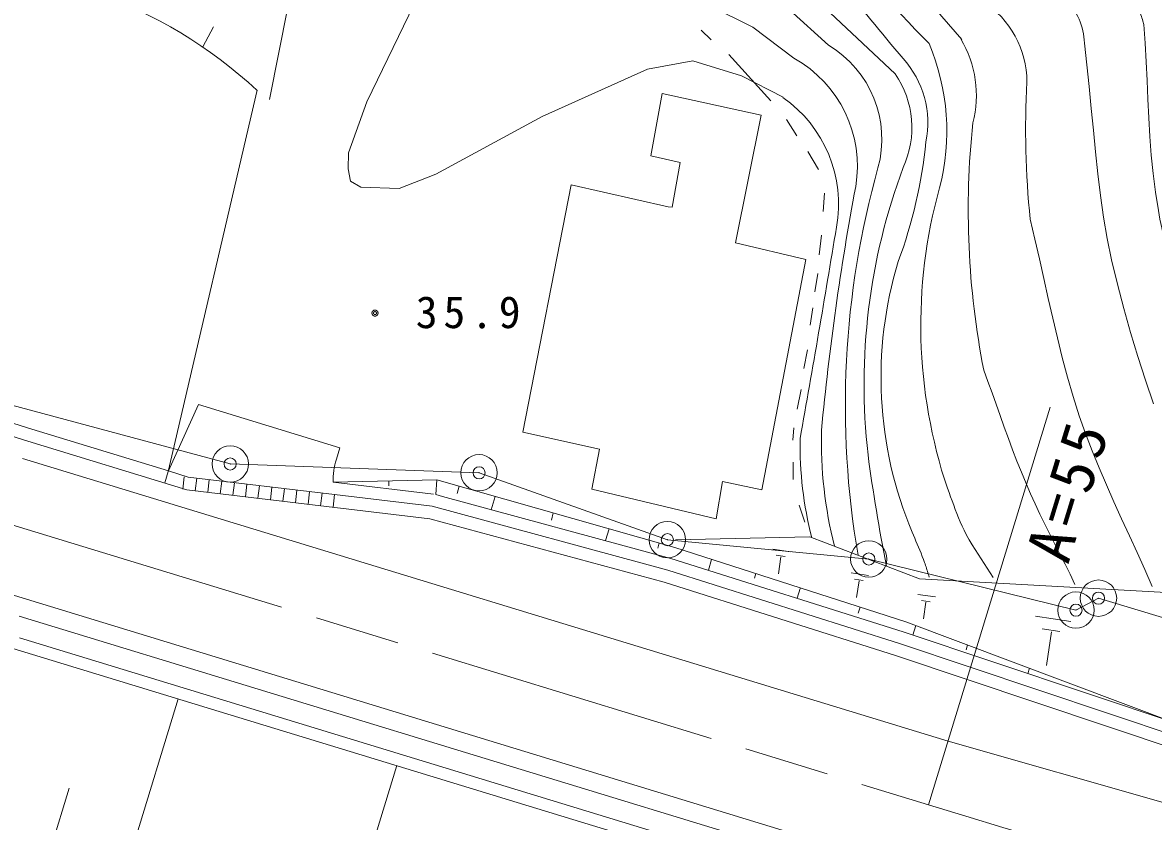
# Model space of a CAD drawing. Units: millimetres, scale not verified. Extents: x 40000 to 680000, y 20000 to 380000.
# Drawn here: x 212806 to 259398, y 288069 to 320998 of the extents above; entities that cross this region are included whole.
import ezdxf

# ---------------------------------------------------------------- set-up
doc = ezdxf.new("R2010")
doc.units = ezdxf.units.MM
doc.header["$LTSCALE"] = 1000
doc.header["$PDMODE"] = 32
doc.header["$PDSIZE"] = 500
doc.linetypes.add('CHAIN', pattern=[18.5, 12, -1.5, 3.5, -1.5])
for name, color, linetype, lineweight in [('M-BGD', 7, 'Continuous', 13), ('M-BMK', 2, 'CHAIN', 13), ('M-BMK-ROW', 30, 'Continuous', 13), ('M-STR-HTXT', 7, 'Continuous', 13), ('M-STR-STRC', 7, 'Continuous', 13)]:
    doc.layers.add(name, color=color, linetype=linetype, lineweight=lineweight)
doc.styles.add('ＭＳ ゴシック', font='')
doc.styles.get('ＭＳ ゴシック').set_extended_font_data('MS Gothic')

msp = doc.modelspace()

# ---------------------------------------------------------------- linework, layer by layer
at = {"layer": 'M-BGD'}
for p, q in [((220234, 320000), (220676, 320827)), ((241173, 320290), (240760, 320690)), ((243636, 317769), (241903, 319676)), ((218810, 302497), (222464, 318209)), ((242182, 311918), (243243, 317181)), ((244704, 316331), (244277, 316997)), ((245598, 314940), (245161, 315690)), ((245792, 313205), (245847, 313966)), ((245629, 311424), (245728, 312236)), ((245448, 309898), (245579, 310661)), ((245259, 308525), (245367, 309234)), ((244999, 306742), (245145, 307505)), ((244723, 305059), (244884, 305872)), ((218810, 302497), (220056, 305253)), ((220056, 305253), (225880, 303475)), ((244544, 303790), (244583, 304299)), ((213180, 304238), (218819, 302516)), ((213026, 303741), (219571, 301742)), ((225734, 302996), (225880, 303475)), ((244561, 302163), (244549, 302874)), ((218664, 302019), (218810, 302497)), ((219633, 302258), (218819, 302516)), ((219403, 301762), (219464, 302278)), ((225660, 301538), (219633, 302258)), ((219919, 301700), (219981, 302217)), ((220435, 301639), (220497, 302155)), ((220952, 301577), (221013, 302093)), ((221468, 301515), (221530, 302032)), ((221984, 301454), (222046, 301970)), ((229876, 302146), (225604, 302048)), ((229738, 301554), (225604, 302048)), ((227897, 302100), (227901, 301906)), ((229876, 302146), (229837, 301542)), ((229876, 302146), (239675, 299366)), ((229579, 300546), (219571, 301742)), ((222501, 301392), (222562, 301908)), ((223017, 301330), (223079, 301846)), ((223533, 301268), (223595, 301785)), ((224049, 301207), (224111, 301723)), ((224566, 301145), (224628, 301661)), ((225082, 301083), (225144, 301600)), ((225598, 301022), (225660, 301538)), ((229678, 301058), (225660, 301538)), ((229837, 301542), (230111, 301458)), ((230111, 301458), (239519, 298911)), ((230706, 301587), (230791, 301886)), ((232281, 301463), (232114, 300916)), ((241388, 300545), (236257, 301764)), ((229678, 301058), (239388, 298429)), ((245041, 300398), (244808, 301103)), ((229579, 300546), (239236, 297931)), ((234592, 300490), (234670, 300786)), ((236972, 300133), (236822, 299642)), ((245240, 299795), (239714, 299675)), ((249765, 298073), (245240, 299795)), ((238980, 299330), (239041, 299546)), ((249195, 296302), (239675, 299366)), ((244446, 299188), (243720, 299295)), ((239519, 298911), (249095, 295882)), ((241192, 298869), (241065, 298422)), ((244224, 298983), (243862, 299037)), ((244050, 298973), (243947, 298279)), ((239388, 298429), (248936, 295407)), ((242960, 298095), (243018, 298290)), ((247666, 298204), (246940, 298311)), ((248771, 294914), (239236, 297931)), ((247444, 297999), (247082, 298053)), ((247270, 297989), (247167, 297295)), ((249765, 298073), (269708, 296951)), ((244719, 297266), (244843, 297673)), ((250421, 297322), (249696, 297429)), ((247229, 296652), (247321, 296905)), ((250200, 297117), (249837, 297171)), ((250026, 297107), (249922, 296413)), ((212669, 296531), (249113, 285400)), ((255991, 296310), (254540, 296526)), ((261144, 291840), (249095, 295882)), ((260969, 291869), (249195, 296302)), ((249484, 295751), (249605, 296147)), ((255548, 295902), (254822, 296009)), ((255200, 295882), (254992, 294493)), ((212680, 295639), (248865, 284587)), ((260985, 291366), (248936, 295407)), ((212219, 295257), (248719, 284109)), ((251681, 295136), (251743, 295342)), ((260820, 290873), (248771, 294914)), ((254227, 294161), (254294, 294382)), ((219212, 293121), (216758, 285087)), ((228219, 290370), (225766, 282336)), ((213686, 286025), (214727, 289433))]:
    msp.add_line(p, q, dxfattribs=at)
for points in [[(222976, 317823), (223740, 321635), (225022, 329100)], [(244588, 319533), (242891, 320805), (241151, 321671), (240024, 322253), (239151, 322848), (236572, 325346), (233395, 327114), (230972, 328892)], [(244139, 317926), (242421, 318800), (240425, 319415), (238551, 319080), (234215, 317132), (229834, 314756), (228320, 314163), (226745, 314219), (226314, 314466), (226225, 314973), (226235, 315633), (226984, 317727), (229805, 323562), (230205, 324584), (230312, 326160), (229917, 327730)], [(246011, 320063), (244403, 321520), (242760, 322683), (241041, 324097), (239927, 325806), (239520, 326460), (238573, 327257), (238232, 327408)], [(248762, 318888), (245185, 322256), (243953, 323919), (242622, 326205), (242376, 326561)], [(251511, 320300), (249857, 322207), (248372, 324265), (247743, 325463)], [(260434, 309691), (260335, 310042), (260240, 310396), (260148, 310750), (260059, 311104), (259974, 311460), (259893, 311817), (259815, 312174), (259741, 312533), (259670, 312891), (259603, 313251), (259481, 314009), (259385, 314771), (259311, 315536), (259253, 316303), (259208, 317072), (259171, 317841), (259136, 318611), (259101, 319381), (259059, 320150), (259006, 320917)], [(256554, 320153), (256659, 319258), (256752, 318360), (256839, 317462), (256924, 316563), (257012, 315665), (257109, 314768), (257219, 313874), (257347, 312982), (257499, 312095), (257679, 311213), (257915, 310211), (258175, 309214), (258456, 308223), (258757, 307237), (259075, 306255), (259408, 305279)], [(243243, 317181), (239158, 318080), (238686, 315510), (239903, 315231), (239572, 313386), (239399, 313397), (235404, 314305), (233419, 304109), (236582, 303411), (236257, 301764)], [(175456, 313052), (180401, 312551), (185287, 311798), (194826, 309708), (204104, 307092), (213180, 304238)], [(254320, 312888), (254517, 312076), (254704, 311262), (254887, 310446), (255068, 309629), (255252, 308814), (255442, 308000), (255642, 307189), (255856, 306382), (256089, 305581), (256342, 304785), (256597, 304064), (256871, 303350), (257160, 302643), (257463, 301940), (257774, 301240), (258091, 300543), (258410, 299846), (258728, 299149), (259042, 298450), (259347, 297749)], [(175414, 312533), (180335, 312035), (185192, 311287), (194700, 309204), (203956, 306593), (213025, 303742)], [(241388, 300545), (241639, 302083), (243259, 301740), (245081, 311235), (242182, 311918)], [(252410, 306675), (252582, 306207), (252751, 305737), (252918, 305267), (253085, 304797), (253252, 304327), (253422, 303857), (253595, 303389), (253774, 302923), (253958, 302460), (254150, 302000), (254335, 301576), (254528, 301156), (254726, 300738), (254928, 300322), (255134, 299907), (255342, 299494), (255550, 299081), (255758, 298668), (255965, 298254), (256168, 297838)], [(252791, 298122), (252670, 298317), (252547, 298510), (252422, 298702), (252297, 298894), (252172, 299086), (252050, 299280), (251930, 299474), (251814, 299671), (251702, 299871), (251597, 300074), (251516, 300241), (251441, 300411), (251370, 300582), (251301, 300755), (251236, 300929), (251171, 301104), (251108, 301279), (251044, 301453), (250978, 301628), (250911, 301801)], [(250162, 298138), (250143, 298199), (250124, 298259), (250106, 298320), (250088, 298381), (250069, 298441), (250051, 298502), (250032, 298562), (250012, 298622), (249992, 298682), (249971, 298742), (249924, 298869), (249875, 298995), (249825, 299121), (249773, 299247), (249721, 299372), (249668, 299496), (249616, 299621), (249563, 299746), (249510, 299871), (249459, 299996)]]:
    msp.add_lwpolyline(points, dxfattribs=at)
for points in [[(227451, 309026), (227451, 309028), (227450, 309030), (227450, 309032), (227450, 309035), (227450, 309037), (227450, 309039), (227449, 309041), (227449, 309043), (227449, 309045), (227448, 309048), (227448, 309050), (227447, 309052), (227447, 309054), (227446, 309056), (227446, 309058), (227445, 309060), (227445, 309062), (227444, 309064), (227443, 309067), (227442, 309069), (227442, 309071), (227441, 309073), (227440, 309075), (227439, 309077), (227438, 309079), (227437, 309081), (227436, 309083), (227435, 309084), (227434, 309086), (227433, 309088), (227432, 309090), (227430, 309092), (227429, 309094), (227428, 309096), (227427, 309097), (227425, 309099), (227424, 309101), (227423, 309103), (227421, 309104), (227420, 309106), (227418, 309108), (227417, 309109), (227416, 309111), (227414, 309112), (227412, 309114), (227411, 309115), (227409, 309117), (227408, 309118), (227406, 309120), (227404, 309121), (227403, 309122), (227401, 309124), (227399, 309125), (227397, 309126), (227395, 309128), (227394, 309129), (227392, 309130), (227390, 309131), (227388, 309132), (227386, 309133), (227384, 309134), (227382, 309135), (227380, 309136), (227378, 309137), (227376, 309138), (227374, 309139), (227372, 309140), (227370, 309141), (227368, 309141), (227366, 309142), (227364, 309143), (227362, 309143), (227360, 309144), (227358, 309145), (227356, 309145), (227353, 309146), (227351, 309146), (227349, 309147), (227347, 309147), (227345, 309147), (227343, 309148), (227341, 309148), (227338, 309148), (227336, 309148), (227334, 309149), (227332, 309149), (227330, 309149), (227327, 309149), (227325, 309149), (227323, 309149), (227321, 309149), (227319, 309149), (227317, 309149), (227314, 309148), (227312, 309148), (227310, 309148), (227308, 309148), (227306, 309147), (227304, 309147), (227301, 309146), (227299, 309146), (227297, 309146), (227295, 309145), (227293, 309144), (227291, 309144), (227289, 309143), (227287, 309143), (227285, 309142), (227282, 309141), (227280, 309140), (227278, 309140), (227276, 309139), (227274, 309138), (227272, 309137), (227270, 309136), (227268, 309135), (227267, 309134), (227265, 309133), (227263, 309132), (227261, 309131), (227259, 309130), (227257, 309128), (227255, 309127), (227253, 309126), (227252, 309125), (227250, 309123), (227248, 309122), (227247, 309121), (227245, 309119), (227243, 309118), (227242, 309116), (227240, 309115), (227238, 309113), (227237, 309112), (227235, 309110), (227234, 309109), (227232, 309107), (227231, 309105), (227229, 309104), (227228, 309102), (227227, 309100), (227225, 309099), (227224, 309097), (227223, 309095), (227222, 309093), (227220, 309091), (227219, 309089), (227218, 309088), (227217, 309086), (227216, 309084), (227215, 309082), (227214, 309080), (227213, 309078), (227212, 309076), (227211, 309074), (227210, 309072), (227209, 309070), (227209, 309068), (227208, 309066), (227207, 309064), (227207, 309062), (227206, 309060), (227205, 309058), (227205, 309055), (227204, 309053), (227204, 309051), (227203, 309049), (227203, 309047), (227202, 309045), (227202, 309043), (227202, 309040), (227201, 309038), (227201, 309036), (227201, 309034), (227201, 309032), (227201, 309030), (227201, 309027), (227201, 309025), (227201, 309023), (227201, 309021), (227201, 309019), (227201, 309016), (227201, 309014), (227201, 309012), (227201, 309010), (227202, 309008), (227202, 309006), (227202, 309003), (227203, 309001), (227203, 308999), (227204, 308997), (227204, 308995), (227205, 308993), (227205, 308991), (227206, 308988), (227206, 308986), (227207, 308984), (227208, 308982), (227209, 308980), (227209, 308978), (227210, 308976), (227211, 308974), (227212, 308972), (227213, 308970), (227214, 308968), (227215, 308966), (227216, 308964), (227217, 308962), (227218, 308960), (227219, 308959), (227220, 308957), (227221, 308955), (227223, 308953), (227224, 308951), (227225, 308949), (227227, 308948), (227228, 308946), (227229, 308944), (227231, 308943), (227232, 308941), (227234, 308939), (227235, 308938), (227237, 308936), (227238, 308935), (227240, 308933), (227241, 308932), (227243, 308930), (227245, 308929), (227246, 308927), (227248, 308926), (227250, 308925), (227251, 308923), (227253, 308922), (227255, 308921), (227257, 308920), (227259, 308918), (227260, 308917), (227262, 308916), (227264, 308915), (227266, 308914), (227268, 308913), (227270, 308912), (227272, 308911), (227274, 308910), (227276, 308909), (227278, 308908), (227280, 308907), (227282, 308907), (227284, 308906), (227286, 308905), (227288, 308905), (227290, 308904), (227293, 308903), (227295, 308903), (227297, 308902), (227299, 308902), (227301, 308901), (227303, 308901), (227305, 308901), (227307, 308900), (227310, 308900), (227312, 308900), (227314, 308899), (227316, 308899), (227318, 308899), (227321, 308899), (227323, 308899), (227325, 308899), (227327, 308899), (227329, 308899), (227331, 308899), (227334, 308899), (227336, 308899), (227338, 308899), (227340, 308900), (227342, 308900), (227345, 308900), (227347, 308901), (227349, 308901), (227351, 308901), (227353, 308902), (227355, 308902), (227357, 308903), (227359, 308904), (227362, 308904), (227364, 308905), (227366, 308905), (227368, 308906), (227370, 308907), (227372, 308908), (227374, 308909), (227376, 308909), (227378, 308910), (227380, 308911), (227382, 308912), (227384, 308913), (227386, 308914), (227388, 308915), (227390, 308916), (227391, 308918), (227393, 308919), (227395, 308920), (227397, 308921), (227399, 308922), (227400, 308924), (227402, 308925), (227404, 308926), (227406, 308928), (227407, 308929), (227409, 308931), (227411, 308932), (227412, 308934), (227414, 308935), (227415, 308937), (227417, 308938), (227418, 308940), (227420, 308942), (227421, 308943), (227423, 308945), (227424, 308947), (227425, 308948), (227427, 308950), (227428, 308952), (227429, 308954), (227430, 308955), (227431, 308957), (227433, 308959), (227434, 308961), (227435, 308963), (227436, 308965), (227437, 308967), (227438, 308969), (227439, 308971), (227440, 308973), (227441, 308975), (227441, 308977), (227442, 308979), (227443, 308981), (227444, 308983), (227444, 308985), (227445, 308987), (227446, 308989), (227446, 308991), (227447, 308993), (227447, 308995), (227448, 308998), (227448, 309000), (227449, 309002), (227449, 309004), (227449, 309006), (227450, 309008), (227450, 309011), (227450, 309013), (227450, 309015), (227450, 309017), (227451, 309019), (227451, 309021), (227451, 309024)], [(227388, 309025), (227388, 309026), (227388, 309027), (227388, 309028), (227388, 309029), (227388, 309030), (227388, 309031), (227388, 309032), (227387, 309034), (227387, 309035), (227387, 309036), (227387, 309037), (227387, 309038), (227386, 309039), (227386, 309040), (227386, 309041), (227385, 309042), (227385, 309043), (227385, 309044), (227384, 309045), (227384, 309046), (227384, 309047), (227383, 309048), (227383, 309049), (227382, 309050), (227382, 309051), (227381, 309052), (227381, 309053), (227380, 309054), (227380, 309055), (227379, 309056), (227379, 309057), (227378, 309058), (227377, 309059), (227377, 309060), (227376, 309061), (227376, 309061), (227375, 309062), (227374, 309063), (227374, 309064), (227373, 309065), (227372, 309066), (227371, 309067), (227371, 309067), (227370, 309068), (227369, 309069), (227368, 309070), (227367, 309070), (227367, 309071), (227366, 309072), (227365, 309072), (227364, 309073), (227363, 309074), (227362, 309074), (227361, 309075), (227361, 309076), (227360, 309076), (227359, 309077), (227358, 309077), (227357, 309078), (227356, 309079), (227355, 309079), (227354, 309080), (227353, 309080), (227352, 309081), (227351, 309081), (227350, 309081), (227349, 309082), (227348, 309082), (227347, 309083), (227346, 309083), (227345, 309083), (227344, 309084), (227343, 309084), (227342, 309084), (227341, 309085), (227340, 309085), (227339, 309085), (227337, 309085), (227336, 309085), (227335, 309086), (227334, 309086), (227333, 309086), (227332, 309086), (227331, 309086), (227330, 309086), (227329, 309086), (227328, 309086), (227327, 309086), (227325, 309086), (227324, 309086), (227323, 309086), (227322, 309086), (227321, 309086), (227320, 309086), (227319, 309086), (227318, 309086), (227317, 309086), (227316, 309086), (227315, 309085), (227314, 309085), (227312, 309085), (227311, 309085), (227310, 309084), (227309, 309084), (227308, 309084), (227307, 309084), (227306, 309083), (227305, 309083), (227304, 309083), (227303, 309082), (227302, 309082), (227301, 309081), (227300, 309081), (227299, 309080), (227298, 309080), (227297, 309079), (227296, 309079), (227295, 309078), (227294, 309078), (227293, 309077), (227292, 309077), (227291, 309076), (227290, 309076), (227290, 309075), (227289, 309074), (227288, 309074), (227287, 309073), (227286, 309072), (227285, 309072), (227284, 309071), (227284, 309070), (227283, 309069), (227282, 309069), (227281, 309068), (227280, 309067), (227280, 309066), (227279, 309065), (227278, 309065), (227278, 309064), (227277, 309063), (227276, 309062), (227276, 309061), (227275, 309060), (227274, 309059), (227274, 309059), (227273, 309058), (227272, 309057), (227272, 309056), (227271, 309055), (227271, 309054), (227270, 309053), (227270, 309052), (227269, 309051), (227269, 309050), (227268, 309049), (227268, 309048), (227268, 309047), (227267, 309046), (227267, 309045), (227266, 309044), (227266, 309043), (227266, 309042), (227265, 309041), (227265, 309040), (227265, 309039), (227265, 309038), (227264, 309036), (227264, 309035), (227264, 309034), (227264, 309033), (227264, 309032), (227264, 309031), (227263, 309030), (227263, 309029), (227263, 309028), (227263, 309027), (227263, 309026), (227263, 309025), (227263, 309023), (227263, 309022), (227263, 309021), (227263, 309020), (227263, 309019), (227263, 309018), (227264, 309017), (227264, 309016), (227264, 309015), (227264, 309014), (227264, 309013), (227264, 309011), (227265, 309010), (227265, 309009), (227265, 309008), (227265, 309007), (227266, 309006), (227266, 309005), (227266, 309004), (227267, 309003), (227267, 309002), (227267, 309001), (227268, 309000), (227268, 308999), (227269, 308998), (227269, 308997), (227270, 308996), (227270, 308995), (227271, 308994), (227271, 308993), (227272, 308992), (227272, 308991), (227273, 308990), (227274, 308989), (227274, 308988), (227275, 308988), (227275, 308987), (227276, 308986), (227277, 308985), (227277, 308984), (227278, 308983), (227279, 308982), (227280, 308982), (227280, 308981), (227281, 308980), (227282, 308979), (227283, 308978), (227283, 308978), (227284, 308977), (227285, 308976), (227286, 308976), (227287, 308975), (227288, 308974), (227289, 308974), (227289, 308973), (227290, 308972), (227291, 308972), (227292, 308971), (227293, 308971), (227294, 308970), (227295, 308969), (227296, 308969), (227297, 308968), (227298, 308968), (227299, 308967), (227300, 308967), (227301, 308967), (227302, 308966), (227303, 308966), (227304, 308965), (227305, 308965), (227306, 308965), (227307, 308964), (227308, 308964), (227309, 308964), (227310, 308963), (227311, 308963), (227312, 308963), (227313, 308963), (227314, 308962), (227315, 308962), (227317, 308962), (227318, 308962), (227319, 308962), (227320, 308962), (227321, 308962), (227322, 308961), (227323, 308961), (227324, 308961), (227325, 308961), (227326, 308961), (227327, 308961), (227329, 308961), (227330, 308961), (227331, 308962), (227332, 308962), (227333, 308962), (227334, 308962), (227335, 308962), (227336, 308962), (227337, 308962), (227338, 308963), (227339, 308963), (227340, 308963), (227342, 308963), (227343, 308964), (227344, 308964), (227345, 308964), (227346, 308965), (227347, 308965), (227348, 308965), (227349, 308966), (227350, 308966), (227351, 308967), (227352, 308967), (227353, 308968), (227354, 308968), (227355, 308969), (227356, 308969), (227357, 308970), (227358, 308970), (227359, 308971), (227359, 308971), (227360, 308972), (227361, 308973), (227362, 308973), (227363, 308974), (227364, 308974), (227365, 308975), (227366, 308976), (227366, 308977), (227367, 308977), (227368, 308978), (227369, 308979), (227370, 308980), (227370, 308980), (227371, 308981), (227372, 308982), (227373, 308983), (227373, 308984), (227374, 308984), (227375, 308985), (227375, 308986), (227376, 308987), (227377, 308988), (227377, 308989), (227378, 308990), (227379, 308991), (227379, 308992), (227380, 308992), (227380, 308993), (227381, 308994), (227381, 308995), (227382, 308996), (227382, 308997), (227383, 308998), (227383, 308999), (227384, 309000), (227384, 309001), (227384, 309002), (227385, 309003), (227385, 309004), (227385, 309005), (227386, 309006), (227386, 309008), (227386, 309009), (227387, 309010), (227387, 309011), (227387, 309012), (227387, 309013), (227387, 309014), (227388, 309015), (227388, 309016), (227388, 309017), (227388, 309018), (227388, 309019), (227388, 309020), (227388, 309022), (227388, 309023), (227388, 309024)]]:
    msp.add_lwpolyline(points, close=True, dxfattribs=at)
for centre, radius, start, end in [((273628, 343679), 33247, 213.7773, 225.0972), ((209439, 304142), 19171, 47.2029, 94.0592), ((-736413, -500851), 1282266, 39.77531, 39.96131), ((253981, 320099), 2573, 1.1958, 46.5787), ((250167, 318516), 4022, 0.5813, 56.4871), ((241587, 316526), 9299, 345.4128, 22.8035), ((247606, 318001), 4500, 345.3414, 31.0661), ((243705, 316194), 4504, 344.7168, 59.1982), ((242106, 315081), 5096, 350.4975, 60.8638), ((246162, 316869), 3942, 348.4298, 42.1662), ((245495, 316665), 3952, 335.4525, 34.2247), ((290083, 316552), 35949, 176.8031, 185.8499), ((241084, 313521), 5342, 349.7175, 55.2298), ((285930, 313263), 34161, 173.952, 191.1178), ((229946, 318116), 20181, 339.7992, 354.2045), ((283132, 305202), 36427, 164.3851, 189.743), ((273006, 306090), 25530, 159.5171, 186.5368), ((356048, 293827), 110812, 169.38506, 174.63275), ((270983, 308524), 21168, 164.4914, 198.5197), ((-437923, 425621), 693540, 349.8874, 350.61841), ((264619, 306365), 16444, 163.0925, 202.7873), ((260105, 303571), 15265, 178.9645, 194.4422), ((263350, 303745), 17633, 178.5438, 194.2384), ((228603, 302120), 3000, 163.0156, 181.375), ((319047, 312652), 72031, 187.55318, 191.25596)]:
    msp.add_arc(centre, radius, start, end, dxfattribs=at)
msp.add_open_spline([(259006, 320917), (259001, 320936), (258984, 320991), (258979, 321010), (258965, 321057), (258922, 321198), (258907, 321245), (258887, 321308), (258826, 321496), (258805, 321558), (258782, 321625), (258716, 321823), (258688, 321887), (258624, 322032), (258429, 322464), (258348, 322600), (258292, 322694), (258085, 322951), (258008, 323028), (257948, 323087), (257740, 323230), (257668, 323274), (257604, 323314), (257399, 323407), (257332, 323442), (257293, 323463), (257226, 323499), (257151, 323540)], degree=3, knots=[0, 0, 0, 0, 1, 1, 1, 2, 2, 2, 3, 3, 3, 4, 4, 4, 5, 5, 5, 6, 6, 6, 7, 7, 7, 8, 8, 8, 9, 9, 9, 9], dxfattribs=at)
at = {"layer": 'M-BMK'}
msp.add_line((212003, 300402), (250136, 288754), dxfattribs=at)
msp.add_lwpolyline([(250136, 288754), (251666, 288287), (253197, 287821), (254728, 287358), (256261, 286898), (257795, 286444), (259331, 285997), (260870, 285557)], dxfattribs=at)
at = {"layer": 'M-BMK-ROW'}
msp.add_line((221361, 302802), (197974, 309099), dxfattribs=at)
msp.add_lwpolyline([(221361, 302802), (231614, 302440), (239373, 299681), (247672, 298885), (256209, 296779), (257136, 297271), (261264, 296023), (266542, 296568), (275398, 294759), (281562, 288595), (292346, 288416), (295491, 291040)], dxfattribs=at)
for centre in [(221361, 302802), (231614, 302440), (239373, 299681), (247672, 298885), (257136, 297271), (256209, 296779)]:
    msp.add_circle(centre, 750, dxfattribs=at)
for p in [(221361, 302802), (231614, 302440), (239373, 299681), (247672, 298885), (257136, 297271), (256209, 296779)]:
    msp.add_point(p, dxfattribs=at)
at = {"layer": 'M-STR-HTXT'}
msp.add_line((250136, 288754), (255145, 305151), dxfattribs=at)
at = {"layer": 'M-STR-STRC'}
for p, q in [((212807, 303023), (250939, 291376)), ((211200, 297763), (249333, 286116))]:
    msp.add_line(p, q, dxfattribs=at)
msp.add_lwpolyline([(250941, 291376), (259990, 288791), (269026, 286497), (278086, 284760), (282624, 284183), (287160, 283844)], dxfattribs=at)

# ---------------------------------------------------------------- texts
at = {"layer": 'M-BGD', "insert": (229006, 308381), "char_height": 1320, "attachment_point": 7, "style": 'ＭＳ ゴシック'}
msp.add_mtext('\\T1.27;35.9', dxfattribs=at)
at = {"layer": 'M-STR-HTXT', "insert": (255912, 298620), "char_height": 1833, "attachment_point": 7, "rotation": 72.917, "style": 'ＭＳ ゴシック'}
msp.add_mtext('\\T1.2;A=55', dxfattribs=at)

doc.saveas('drawing.dxf')
